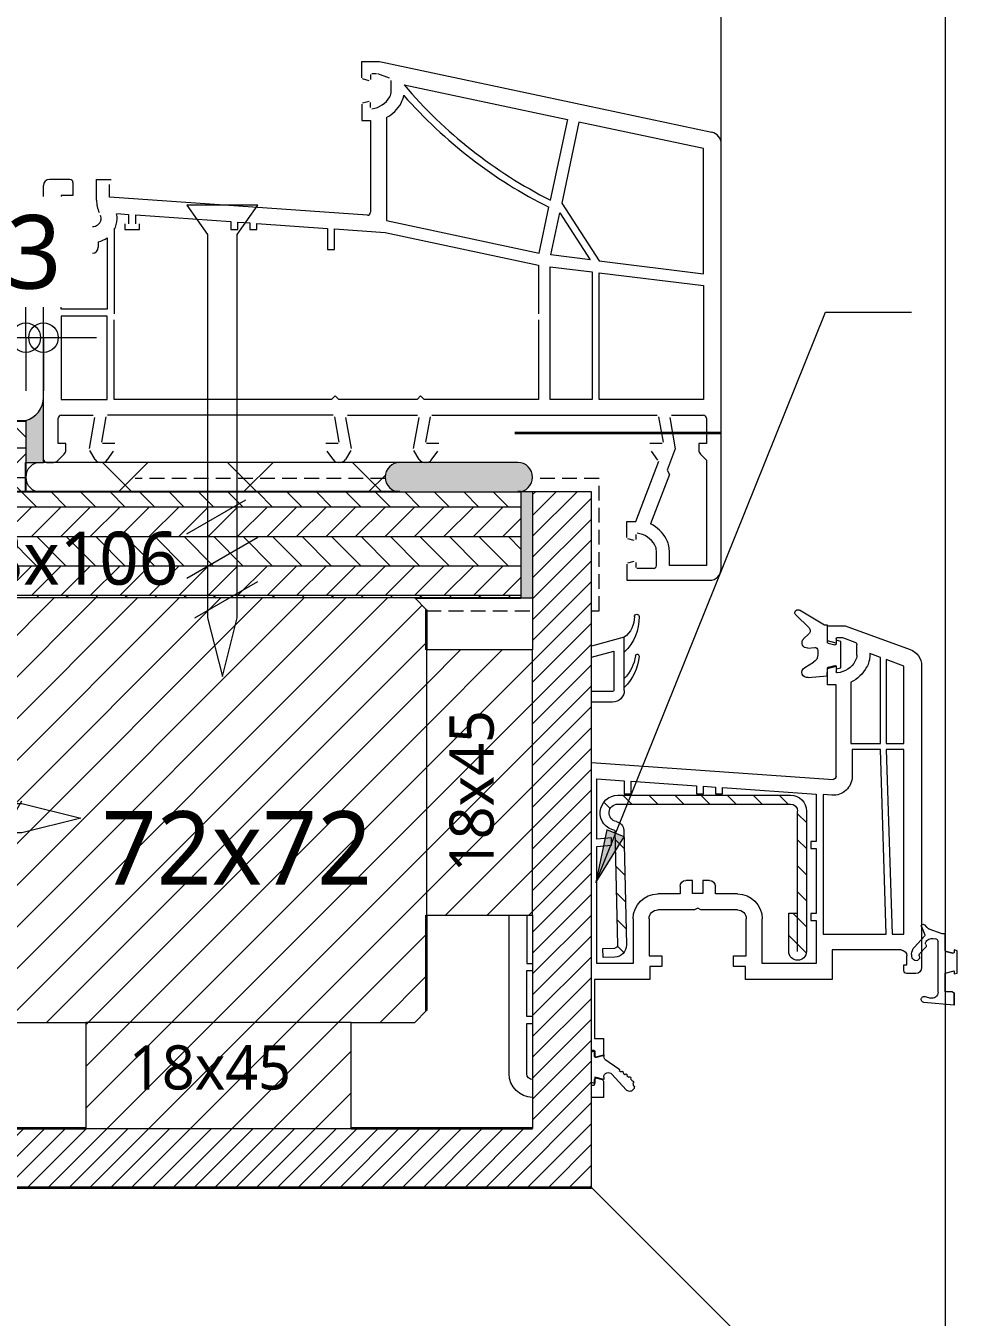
# Model space of a CAD drawing. Header units: millimetres. Extents: x 6732 to 10947, y 894 to 9086.
# Drawn here: x 9454.8 to 9612.9, y 3157.5 to 3376.6 of the extents above; entities that cross this region are included whole.
import ezdxf

# ---------------------------------------------------------------- set-up
doc = ezdxf.new("R2010")
doc.units = ezdxf.units.MM
doc.linetypes.add('MV_hidden', pattern=[3.75, 2.5, -1.25])
for name, color, linetype, lineweight in [('A-ANNO-DIMS', 211, 'Continuous', 13), ('A-ANNO-DIMS-5', 211, 'Continuous', 13), ('A-DETL', 90, 'Continuous', 13), ('A-DETL-GENF', 92, 'Continuous', 18), ('A-DETL-MEDM', 33, 'Continuous', 25), ('ARMIERUNG', 2, 'Continuous', 13), ('DICHTUNG', 2, 'Continuous', 13), ('Doorsnede Strandbaak_dwg', 8, 'Continuous', 13), ('G-ANNO-TEXT', 231, 'Continuous', 13), ('HAUPTPROFIL', 250, 'Continuous', 13), ('zeichnen', 250, 'Continuous', 13), ('ZUSATZPROFILE', 250, 'Continuous', 13)]:
    doc.layers.add(name, color=color, linetype=linetype, lineweight=lineweight)
doc.styles.add('Segoe UI_1', font='segoeui.ttf', dxfattribs={"height": 7.5})
doc.styles.add('Segoe UI_2', font='segoeui.ttf', dxfattribs={"height": 12.5})
doc.styles.add('Segoe UI_3', font='segoeui.ttf', dxfattribs={"height": 9})
doc.dimstyles.new('2_5_mm_1', dxfattribs={"dimscale": 304.8, "dimtxt": 13.092049, "dimasz": 0.016404, "dimexe": 0.029528, "dimexo": 0.0625, "dimgap": 0.014764, "dimtad": 1, "dimdec": 0, "dimzin": 0, "dimdsep": 46, "dimtxsty": 'Segoe UI_2', "dimblk1": 'DOTBLANK', "dimblk2": 'DOTBLANK', "dimsah": 1, "dimcen": 0.09, "dimdle": 0.029528, "dimazin": 0, "dimtfac": 1, "dimtdec": 4, "dimtix": 1, "dimtmove": 0, "dimatfit": 3, "dimfxl": 0.029528, "dimfxlon": 1, "dimtvp": 1, "dimtfill": 1, "dimtolj": 1, "dimtzin": 0, "dimarcsym": 2})
pattern_1 = [(0, (0, 0), (0, 5), [50, 0]), (45, (0, 0), (5.0006592, 0), [7.071, -7.071]), (315, (0, 0), (5.0006592, 0), [7.071, -7.071])]
pattern_2 = [(45, (0, 0), (-3.535534, 3.535534), [])]

# ---------------------------------------------------------------- blocks, each defined once
blk = doc.blocks.new('Doorsnede Strandbaak_dwg_rubber-3257551-Details Strandbaak Patio Woning')
at = {"layer": 'zeichnen'}
for p, q in [((-1643.9, 8004.5), (-1655.1, 7992.8)), ((-1631.4, 7996.4), (-1645.7, 7961)), ((-1695.3, 7942.7), (-1691.4, 7944.2)), ((-1644.7, 7955.7), (-1601.7, 7909.5)), ((-1701.9, 7718.1), (-1701.9, 7933.2)), ((-1651.5, 7933.2), (-1655.1, 7937.1)), ((-1624, 7881.3), (-1649.2, 7908.4)), ((-1732.4, 7789.8), (-1732.4, 7719.8)), ((-1647, 7700), (-1669.6, 7693.6))]:
    blk.add_line(p, q, dxfattribs=at)
at = {"layer": 'zeichnen', "flags": 128}
for points in [[(-1732.4, 7895.1), (-1732.4, 7966.2), (-1732.4, 7896.2), (-1732.4, 7966.2), (-1719.7, 7966.2), (-1664.7, 7986.4)], [(-1762.9, 7719.8), (-1732.4, 7719.8), (-1732.4, 7798.5), (-1770.5, 7808.7), (-1770.5, 7796), (-1783.2, 7799.4), (-1783.2, 7894.2), (-1770.5, 7897.6), (-1770.5, 7888.7)], [(-1770.5, 7664), (-1770.5, 7712.2), (-1770.5, 7664), (-1642.4, 7675.2)]]:
    blk.add_lwpolyline(points, dxfattribs=at)
blk.add_lwpolyline([(-1764.1, 7883.8), (-1736.2, 7891.3)], close=True, dxfattribs=at)
at = {"layer": 'zeichnen'}
for centre, radius, start, end in [((-1638.4, 7999.2), 7.62, 90, 136.4), ((-1638.4, 7999.2), 7.62, 7, 90), ((-1638.4, 7999.2), 7.62, 337.9571, 7), ((-1691.8, 7933.2), 10.2, 110.2, 180), ((-1679.1, 7910.8), 35.6, 47.6331, 110.2), ((-1673.5, 8010.3), 25.4, 290.2, 316.4), ((-1641, 7959.1), 5.08, 157.9571, 222.0291), ((-1765.4, 7888.7), 5.08, 180, 285), ((-1765.4, 7888.7), 5.08, 180, 285), ((-1737.5, 7896.2), 5.08, 285, 0), ((-1737.5, 7896.2), 5.08, 285, 0), ((-1641.8, 7915.3), 10.2, 147.4337, 222.9571), ((-1658.9, 7926.2), 10.2, 327.4337, 43.3926), ((-1633.3, 7880.1), 43.2, 0, 42.9571), ((-1629.6, 7876.1), 7.62, 336.9035, 42.9571), ((-1608.6, 7867.2), 15.2, 156.9035, 332.3525), ((-1633.3, 7880.1), 43.2, 332.3525, 0), ((-1762.9, 7712.2), 7.62, 90, 180), ((-1676.5, 7718.1), 25.4, 180, 285.7884), ((-1643.5, 7687.8), 12.7, 275, 105.7884)]:
    blk.add_arc(centre, radius, start, end, dxfattribs=at)
blk = doc.blocks.new('Doorsnede Strandbaak_dwg_560610_GLASLEISTE-18-5-V10-Details Strandbaak Patio Woning')
at = {"layer": 'DICHTUNG'}
for centre, radius, start, end in [((-320, 546.6), 10.2, 89.9903, 178.5056), ((-320, 546.6), 10.2, 358.7499, 90.0097), ((-126.4, 541.6), 203.8, 178.5056, 226.5174), ((-201, 544.1), 108.9, 178.7499, 232.9011), ((-322.6, 376.9), 7.62, 90, 185.067), ((-114.4, 395.5), 216.7, 185.0899, 225.3403), ((-322.6, 376.9), 7.62, 8.5934, 90), ((-134.6, 405.4), 182.5, 188.6242, 223.6582)]:
    blk.add_arc(centre, radius, start, end, dxfattribs=at)
at = {"layer": 'ZUSATZPROFILE'}
for p, q in [((-215.9, 223.5), (-125.7, 223.5)), ((-215.9, 177.8), (-125.7, 177.8))]:
    blk.add_line(p, q, dxfattribs=at)
at = {"layer": 'ZUSATZPROFILE', "flags": 128}
for points in [[(-266.7, 228.6), (-266.7, 457.2), (-125.7, 419.1)], [(-125.7, 371.7), (-221, 397.5), (-221, 228.6)]]:
    blk.add_lwpolyline(points, dxfattribs=at)
at = {"layer": 'ZUSATZPROFILE'}
for radius in [50.8, 5.08]:
    blk.add_arc((-215.9, 228.6), radius, 180, 270, dxfattribs=at)
blk = doc.blocks.new('Doorsnede Strandbaak_dwg_560610-V11-Details Strandbaak Patio Woning')
blk.add_blockref('Doorsnede Strandbaak_dwg_560610_GLASLEISTE-18-5-V10-Details Strandbaak Patio Woning', (0, 0))
blk = doc.blocks.new('Doorsnede Strandbaak_dwg_Verglasungsdichtung-V12-Details Strandbaak Patio Woning')
at = {"layer": 'DICHTUNG'}
for p, q in [((136, 44.3), (79, -12.1)), ((79.2, -37.5), (102.3, -59.8)), ((84.5, -99), (54.5, -96.4)), ((97.6, -183.3), (60.3, -160.3))]:
    blk.add_line(p, q, dxfattribs=at)
at = {"layer": 'DICHTUNG', "flags": 128}
for points in [[(82.3, -225.7), (0.1, -218.1), (0, -186.5), (-38.1, -176.3), (-38.1, -189.1), (-58.4, -183.7), (-58.4, -70.4), (-38.1, -65), (-38.1, -77.7), (0, -67.4), (0, 0), (12.8, 0), (120.6, 64.2)], [(40.7, -108.1), (40.7, -109), (40.7, -127)]]:
    blk.add_lwpolyline(points, dxfattribs=at)
at = {"layer": 'DICHTUNG'}
for centre, radius, start, end in [((127.1, 53.3), 12.7, 85.8875, 120.7956), ((127.1, 53.3), 12.7, 314.6864, 85.8875), ((127.1, 53.3), 12.7, 311.6546, 314.6864), ((91.5, -24.7), 17.8, 134.6864, 226.0353), ((53.4, -109), 12.7, 85, 180), ((86.5, -76.3), 22.8, 265, 46.0353), ((78.8, -127), 38.1, 180, 240.922), ((86.5, -203.2), 22.9, 259.4785, 60.922)]:
    blk.add_arc(centre, radius, start, end, dxfattribs=at)
blk = doc.blocks.new('Doorsnede Strandbaak_dwg_Anschlagdichtung-3257555-Details Strandbaak Patio Woning')
at = {"layer": 'DICHTUNG'}
for p, q in [((-43.5, -7.8), (-103.4, -49.7)), ((-137.9, -80.1), (-146.3, -86)), ((-134.8, -140.6), (-73.5, -72.8)), ((-121.3, -68.5), (-129.6, -74.3)), ((-104.6, -56.8), (-113, -62.6))]:
    blk.add_line(p, q, dxfattribs=at)
at = {"layer": 'DICHTUNG', "flags": 128}
for points in [[(14.2, 22.9), (0, 26.7), (0, 0), (-38.1, 10.2), (-38.1, 2.6)], [(-38.1, -86.5), (-38.1, -96.5), (0, -86.3), (0, -113), (14.2, -109.2)]]:
    blk.add_lwpolyline(points, dxfattribs=at)
at = {"layer": 'DICHTUNG'}
for centre, radius, start, end in [((-50.8, 2.6), 12.7, 305, 0), ((-100.5, -53.9), 5.08, 125, 215), ((-162.2, -107), 5.08, 66.3776, 252.7471), ((-119.4, -123), 45.7, 138.7341, 153.1929), ((-150.2, -89.2), 5.08, 39.1799, 225.5493), ((-133.8, -77.2), 5.08, 35, 215), ((-117.1, -65.6), 5.08, 35, 215), ((-58.4, -86.5), 20.3, 360, 137.8593), ((-165.1, -127.1), 5.08, 89.6773, 174.6906), ((-149.9, -127), 20.3, 179.1619, 270), ((-119.4, -123), 45.7, 165.9318, 178.8639), ((-149.9, -127), 20.3, 270, 317.8593)]:
    blk.add_arc(centre, radius, start, end, dxfattribs=at)
blk = doc.blocks.new('Doorsnede Strandbaak_dwg_550410_ARMIERUNG-V13-Details Strandbaak Patio Woning')
at = {"layer": 'ARMIERUNG'}
h = blk.add_hatch(dxfattribs=at)
h.set_pattern_fill('FP_2', color=256, style=0, pattern_type=2)
h.set_pattern_definition([(45, (-1394.81, 156.085), (-56.1266, 56.1266), [])])
h.paths.add_polyline_path([(-406.4, 0), (-416.3, 1.3), (-425.5, 5.1), (-433.3, 11.2), (-439.4, 19.1), (-443.2, 28.2), (-444.5, 38.1), (-444.5, 642.6), (-442.2, 660.4), (-435.3, 676.9), (-424.4, 691.1), (-410.2, 702), (-393.7, 708.9), (-375.9, 711.2), (368.3, 711.2), (387, 708.9), (404.5, 702), (419.9, 691.1), (432.1, 676.7), (440.3, 659.8), (444.2, 641.4), (443.5, 622.6), (438.1, 604.5), (428.5, 588.3), (415.2, 574.9), (399, 565.3), (381, 559.9), (369.9, 61.7), (373.1, 55.9), (378.7, 52.5), (381.9, 52), (432.7, 50.8), (431.8, 12.7), (381, 13.9), (367.9, 15.9), (355.8, 21.3), (345.5, 29.6), (337.7, 40.3), (332.9, 52.7), (331.5, 65.8), (344.1, 569.4), (347.3, 577.6), (352.2, 584.8), (358.6, 590.7), (366.3, 595), (383.7, 600.1), (391.8, 605), (398.4, 611.6), (403.2, 619.7), (405.9, 628.8), (406.3, 638.2), (404.3, 647.4), (400.2, 655.9), (394.1, 663), (386.4, 668.5), (377.6, 671.9), (368.3, 673.1), (-383.8, 672.1), (-391.2, 669), (-397.5, 664.2), (-402.3, 657.9), (-405.4, 650.5), (-406.4, 642.6), (-406.4, 203.2), (-368.3, 203.2), (-369.6, 28.2), (-373.4, 19.1), (-379.5, 11.2), (-387.4, 5.1), (-396.5, 1.3)])
for p, q in [((368.3, 711.2), (-375.9, 711.2)), ((368.3, 673.1), (-375.9, 673.1)), ((-444.5, 642.6), (-444.5, 38.1)), ((342.9, 560.7), (331.5, 65.9)), ((381, 559.9), (369.6, 65))]:
    blk.add_line(p, q, dxfattribs=at)
at = {"layer": 'ARMIERUNG', "flags": 128}
for points in [[(-406.4, 38.1), (-406.4, 203.2), (-406.4, 642.6)], [(-368.3, 38.1), (-368.3, 203.2), (-406.4, 203.2)], [(381, 13.9), (431.8, 12.7), (432.7, 50.8), (381.9, 52)]]:
    blk.add_lwpolyline(points, dxfattribs=at)
at = {"layer": 'ARMIERUNG'}
for centre, radius, start, end in [((-375.9, 642.6), 68.6, 90, 180), ((-375.9, 642.6), 30.5, 90, 180), ((368.3, 635), 76.2, 279.5941, 90), ((368.3, 635), 38.1, 279.6018, 90), ((381, 559.9), 38.1, 99.6018, 178.6736), ((382.2, 64.7), 50.8, 178.6407, 268.6407), ((382.2, 64.7), 12.7, 178.6407, 268.6407), ((-406.4, 38.1), 38.1, 180, 360)]:
    blk.add_arc(centre, radius, start, end, dxfattribs=at)
blk = doc.blocks.new('Doorsnede Strandbaak_dwg_550410_FLG-Z60-V14-Details Strandbaak Patio Woning')
at = {"layer": 'HAUPTPROFIL'}
for p, q in [((-787.4, 1701.8), (-787.4, 1746.7)), ((-698.5, 1772.7), (-698.5, 1751.3)), ((-664.2, 1753.9), (-692.1, 1746.4)), ((-698.5, 1652.3), (-698.5, 1630.7)), ((-664.2, 1649.7), (-692.1, 1657.2)), ((355.8, 1239.6), (-684.9, 1166.9)), ((711.2, -101.6), (711.2, 581.4)), ((-1041.4, 330.2), (-1003.3, 330.2)), ((308.6, -24.1), (336.5, -31.6)), ((342.9, -26.7), (342.9, -5.1)), ((308.6, -128.3), (336.5, -120.8)), ((342.9, -147.3), (342.9, -125.7)), ((348, -152.4), (355.8, -152.4))]:
    blk.add_line(p, q, dxfattribs=at)
at = {"layer": 'HAUPTPROFIL', "flags": 128}
for points in [[(-660.4, 1758.8), (-660.4, 1828.8), (-736.6, 1828.8), (-1016.7, 1726.9)], [(-703.6, 1777.8), (-726.4, 1777.8), (-779, 1758.7)], [(-762, 1585.4), (-762, 1320.8), (-889, 1320.8), (-889, 1692.2), (-843.3, 1708.9), (-843.3, 1701.8)], [(-1066.8, 1655.3), (-1066.8, 684.2), (-1066.8, 355.6)], [(-698.5, 1179.6), (-698.5, 1574.8), (-660.4, 1574.8), (-660.4, 1644.8)], [(-680.1, 1098.5), (-642.6, 1101.1), (-642.6, 500.4), (-914.3, 500.4), (-889, 1295.4), (-767.1, 1295.4), (-767.1, 1179.6)], [(176.5, 566.4), (176.5, 373.4), (332.7, 373.4), (332.7, 878.2), (269.2, 883.8), (269.2, 914.4), (332.7, 908.8), (332.7, 914.4), (332.7, 1169.3), (215.9, 1161.1), (215.9, 1104.9)], [(-96.5, 1104.9), (-127, 1104.9), (-127, 1137.2), (-177.8, 1133.6), (-177.8, 1104.9), (-208.3, 1104.9), (-208.3, 1131.5), (-612.1, 1103.3), (-612.1, 899.2), (-589.3, 899.2)], [(215.9, 1104.9), (185.4, 1104.9), (185.4, 1159), (-96.5, 1139.3), (-96.5, 1104.9)], [(-589.3, 899.2), (-589.3, 868.7), (-612.1, 868.7), (-612.1, 589.3), (-589.3, 589.3), (-589.3, 558.8), (-612.1, 558.8), (-612.1, 373.4), (-379.7, 373.4), (-379.7, 566.4)], [(-152.4, 731.5), (-124.4, 731.5), (-124.4, 675.6), (-78.7, 675.6), (-78.7, 731.5), (-50.8, 731.5)], [(-273, 673.1), (-177.8, 673.1), (-177.8, 706.1)], [(-25.4, 706.1), (-25.4, 673.1), (69.9, 673.1)], [(-273, 604.5), (-114.8, 604.5), (-101.6, 612.1), (-88.4, 604.5), (69.9, 604.5)], [(-977.9, 431.8), (-680.7, 431.8), (-680.7, 304.8), (-427.7, 304.8), (-307.3, 304.8), (-307.3, 360.7), (-256.5, 360.7), (-256.5, 406.4), (-311.1, 406.4), (-311.1, 566.4)], [(108, 566.4), (108, 406.4), (53.4, 406.4), (53.4, 360.7), (104.2, 360.7), (104.2, 304.8), (342.9, 304.8), (342.9, 50.8), (304.8, 50.8), (304.8, -19.2)], [(635, 581.4), (635, 373.4), (609.8, 373.4)], [(-990.6, 342.9), (-990.6, 368.3), (-1003.3, 368.3), (-1003.3, 406.4)], [(609.8, 144.8), (635, 144.8), (635, 342.9), (609.8, 342.9)], [(635, -101.6), (635, 114.3), (609.8, 114.3)], [(304.8, -133.2), (304.8, -203.2), (355.8, -203.2)]]:
    blk.add_lwpolyline(points, dxfattribs=at)
for points in [[(-914.4, 1683), (-914.4, 1320.8), (-990.6, 1320.8), (-990.6, 1655.3)], [(-990.6, 500.4), (-990.6, 1295.4), (-914.4, 1295.4), (-939.8, 500.4)]]:
    blk.add_lwpolyline(points, close=True, dxfattribs=at)
at = {"layer": 'HAUPTPROFIL'}
for centre, radius, start, end in [((-990.6, 1655.3), 76.2, 110, 180), ((-774.7, 1746.7), 12.7, 110, 180), ((-703.6, 1772.7), 5.08, 0, 90), ((-693.4, 1751.3), 5.08, 180, 285), ((-665.5, 1758.8), 5.08, 285, 0), ((-736.6, 1701.8), 106.7, 180, 209.131), ((-736.6, 1701.8), 50.8, 180, 209.131), ((-692.2, 1726.5), 101.6, 209.131, 263.2443), ((-692.2, 1726.5), 157.5, 209.131, 243.7002), ((-703.6, 1630.7), 5.08, 263.2443, 0), ((-693.4, 1652.3), 5.08, 75, 180), ((-665.5, 1644.8), 5.08, 0, 75), ((-685.8, 1179.6), 81.3, 180, 274), ((-685.8, 1179.6), 12.7, 180, 274), ((-152.4, 706.1), 25.4, 90, 180), ((-50.8, 706.1), 25.4, 360, 90), ((-273, 566.4), 106.7, 90, 180), ((69.9, 566.4), 106.7, 360, 90), ((-273, 566.4), 38.1, 90, 180), ((69.9, 566.4), 38.1, 360, 90), ((-977.9, 406.4), 25.4, 90, 180), ((-1041.4, 355.6), 25.4, 180, 270), ((-1003.3, 342.9), 12.7, 270, 0), ((309.9, -19.2), 5.08, 180, 255), ((337.8, -26.7), 5.08, 255, 0), ((348, -5.1), 5.08, 83.2443, 180), ((336.6, -100.9), 101.6, 78.8786, 83.2443), ((609.6, -101.6), 25.4, 270.4301, 0), ((609.6, -101.6), 101.6, 270.0993, 0), ((309.9, -133.2), 5.08, 105, 180), ((337.8, -125.7), 5.08, 0, 105), ((348, -147.3), 5.08, 180, 270)]:
    blk.add_arc(centre, radius, start, end, dxfattribs=at)
blk = doc.blocks.new('28 schroef - 5_0x80-3186763-Details Strandbaak Patio Woning')
at = {"layer": 'A-DETL-GENF', "lineweight": 13}
h = blk.add_hatch(dxfattribs=at)
h.set_pattern_fill('FP_29', color=256, style=0, pattern_type=2)
h.set_pattern_definition([(120, (0, 0), (-11.2583, -6.5), [])])
h.paths.add_polyline_path([(70, 6), (50, 6), (50, -6), (70, -6)])
h = blk.add_hatch(dxfattribs=at)
h.set_pattern_fill('FP_30', color=256, style=0, pattern_type=2)
h.set_pattern_definition([(120, (7.5, 0), (-11.2583, -6.5), [])])
h.paths.add_polyline_path([(70, 6), (50, 6), (50, -6), (70, -6)])
for p, q in [((0, 6), (0, -6)), ((5, 2.5), (0, 6)), ((70, 2.5), (5, 2.5)), ((80, 0), (70, 2.5)), ((70, -2.5), (80, 0)), ((0, -6), (5, -2.5)), ((5, -2.5), (70, -2.5))]:
    blk.add_line(p, q, dxfattribs=at)
blk = doc.blocks.new('28 schroef - 5_0x80-4440999-Details Strandbaak Patio Woning')
at = {"layer": 'A-DETL-GENF', "lineweight": 13}
h = blk.add_hatch(dxfattribs=at)
h.set_pattern_fill('FP_31', color=256, style=0, pattern_type=2)
h.set_pattern_definition([(240, (0, 0), (-11.2583, 6.5), [])])
h.paths.add_polyline_path([(50, -6), (70, -6), (70, 6), (50, 6)])
h = blk.add_hatch(dxfattribs=at)
h.set_pattern_fill('FP_32', color=256, style=0, pattern_type=2)
h.set_pattern_definition([(240, (7.5, 0), (-11.2583, 6.5), [])])
h.paths.add_polyline_path([(50, -6), (70, -6), (70, 6), (50, 6)])
for p, q in [((0, -6), (0, 6)), ((0, 6), (5, 2.5)), ((5, 2.5), (70, 2.5)), ((70, 2.5), (80, 0)), ((80, 0), (70, -2.5)), ((5, -2.5), (0, -6)), ((70, -2.5), (5, -2.5))]:
    blk.add_line(p, q, dxfattribs=at)
blk = doc.blocks.new('DIMBLOCK204-Details Strandbaak Patio Woning')
at = {"layer": 'A-ANNO-DIMS-5'}
for p, q in [((9420.84, 3323.72), (9420.84, 3332.72)), ((9454.84, 3323.72), (9454.84, 3332.72)), ((9411.84, 3323.72), (9454.84, 3323.72)), ((9420.84, 3323.72), (9420.84, 3314.72)), ((9454.84, 3323.72), (9454.84, 3314.72))]:
    blk.add_line(p, q, dxfattribs=at)
for centre in [(9420.84, 3323.72), (9454.84, 3323.72)]:
    blk.add_circle(centre, 2.5, dxfattribs=at)
at = {"layer": 'A-ANNO-DIMS-5', "color": 0, "insert": (9428.32, 3344.53), "char_height": 12.5, "width": 22.8516, "attachment_point": 1, "line_spacing_factor": 1.142579, "style": 'Segoe UI_2', "bg_fill": 3, "box_fill_scale": 1.25, "bg_fill_color": 9, "bg_fill_true_color": 13158600, "bg_fill_transparency": 0}
blk.add_mtext('34', dxfattribs=at)
blk = doc.blocks.new('_DotBlank')
at = {"color": 0, "linetype": 'ByBlock', "lineweight": -2}
blk.add_line((-0.5, 0), (-1, 0), dxfattribs=at)
blk.add_circle((0, 0), 0.5, dxfattribs=at)
blk = doc.blocks.new('DIMBLOCK205-Details Strandbaak Patio Woning')
at = {"layer": 'A-ANNO-DIMS-5'}
for p, q in [((9454.84, 3323.72), (9454.84, 3332.72)), ((9457.84, 3323.72), (9457.84, 3332.72)), ((9454.84, 3323.72), (9466.84, 3323.72)), ((9454.84, 3323.72), (9454.84, 3314.72)), ((9457.84, 3323.72), (9457.84, 3314.72))]:
    blk.add_line(p, q, dxfattribs=at)
for centre in [(9454.84, 3323.72), (9457.84, 3323.72)]:
    blk.add_circle(centre, 2.5, dxfattribs=at)
at = {"layer": 'A-ANNO-DIMS-5', "color": 0, "insert": (9451.58, 3344.53), "char_height": 12.5, "width": 11.4258, "attachment_point": 1, "line_spacing_factor": 1.142579, "style": 'Segoe UI_2', "bg_fill": 3, "box_fill_scale": 1.25, "bg_fill_color": 9, "bg_fill_true_color": 13158600, "bg_fill_transparency": 0}
blk.add_mtext('3', dxfattribs=at)

msp = doc.modelspace()

# ---------------------------------------------------------------- hatches: boundary and pattern name
at = {"layer": 'A-DETL-GENF'}
for color, points in [(1, [(9455.83, 3302.55), (9457.84, 3302.55), (9457.84, 3313.55), (9457.75, 3312.67), (9457.46, 3311.84), (9457.01, 3311.1), (9456.4, 3310.47), (9455.66, 3309.98), (9454.84, 3309.67), (9454.84, 3302.55)]), (7, [(9538.32, 3297.55), (9538.97, 3297.63), (9539.57, 3297.88), (9540.09, 3298.28), (9540.49, 3298.8), (9540.74, 3299.4), (9540.82, 3300.05), (9540.74, 3300.69), (9540.49, 3301.3), (9540.09, 3301.81), (9539.57, 3302.21), (9538.97, 3302.46), (9538.32, 3302.55), (9518.32, 3302.55), (9517.67, 3302.46), (9517.07, 3302.21), (9516.55, 3301.81), (9516.16, 3301.3), (9515.91, 3300.69), (9515.82, 3300.05), (9515.91, 3299.4), (9516.16, 3298.8), (9516.55, 3298.28), (9517.07, 3297.88), (9517.67, 3297.63), (9518.32, 3297.55)]), (8, [(9538.97, 3279.55), (9540.84, 3279.55), (9540.84, 3297.55), (9538.84, 3297.55), (9538.84, 3279.55)])]:
    msp.add_hatch(color=color, dxfattribs=at).paths.add_polyline_path(points)
at = {"layer": 'A-DETL-GENF', "lineweight": 13}
h = msp.add_hatch(dxfattribs=at)
h.set_pattern_fill('FP_7', color=254, style=0, pattern_type=2)
h.set_pattern_definition(pattern_1)
h.paths.add_polyline_path([(9432.84, 3297.55), (9454.84, 3297.55), (9454.84, 3309.55), (9420.84, 3309.55), (9420.84, 3297.55)])
h = msp.add_hatch(dxfattribs=at)
h.set_pattern_fill('FP_28', color=251, style=0, pattern_type=2)
h.set_pattern_definition([(45, (0, 0), (-10.606602, 10.606602), []), (135, (0, 0), (-10.606602, -10.606602), [])])
h.paths.add_polyline_path([(9518.32, 3297.55), (9517.67, 3297.63), (9517.07, 3297.88), (9516.55, 3298.28), (9516.16, 3298.8), (9515.91, 3299.4), (9515.82, 3300.05), (9515.91, 3300.69), (9516.16, 3301.3), (9516.55, 3301.81), (9517.07, 3302.21), (9517.67, 3302.46), (9518.32, 3302.55), (9457.01, 3302.5), (9456.7, 3302.46), (9456.09, 3302.21), (9455.58, 3301.81), (9455.18, 3301.3), (9454.93, 3300.69), (9454.84, 3300.05), (9454.93, 3299.4), (9455.18, 3298.8), (9455.58, 3298.28), (9456.09, 3297.88), (9456.7, 3297.63), (9457.34, 3297.55), (9517.67, 3297.55)])
h = msp.add_hatch(dxfattribs=at)
h.set_pattern_fill('FP_7', color=254, style=0, pattern_type=2)
h.set_pattern_definition(pattern_1)
h.paths.add_polyline_path([(9452.84, 3279.55), (9538.84, 3279.55), (9538.84, 3297.55), (9432.84, 3297.55), (9432.84, 3279.55), (9450.84, 3279.55)])
h = msp.add_hatch(dxfattribs=at)
h.set_pattern_fill('FP_41', color=254, style=0, pattern_type=2)
h.set_pattern_definition([(45, (0, 0), (-1.76776695, 1.76776695), [])])
h.paths.add_polyline_path([(9492.05, 3179.55), (9550.84, 3179.55), (9550.84, 3297.55), (9540.84, 3297.55), (9540.84, 3189.55), (9432.84, 3189.55), (9432.84, 3179.55), (9455.83, 3179.55)])
h = msp.add_hatch(dxfattribs=at)
h.set_pattern_fill('FP_17', color=250, style=0, pattern_type=2)
h.set_pattern_definition(pattern_2)
h.paths.add_polyline_path([(9452.84, 3207.55), (9520.84, 3207.55), (9522.84, 3209.55), (9522.84, 3277.55), (9520.84, 3279.55), (9452.84, 3279.55), (9450.84, 3277.55), (9450.84, 3209.55)])
h = msp.add_hatch(dxfattribs=at)
h.set_pattern_fill('FP_17', color=250, style=0, pattern_type=2)
h.set_pattern_definition(pattern_2)
h.paths.add_polyline_path([(9522.84, 3225.73), (9540.84, 3225.73), (9540.84, 3270.73), (9522.84, 3270.73), (9522.84, 3253.49)])
h = msp.add_hatch(dxfattribs=at)
h.set_pattern_fill('FP_17', color=250, style=0, pattern_type=2)
h.set_pattern_definition(pattern_2)
h.paths.add_polyline_path([(9465.04, 3189.55), (9510.04, 3189.55), (9510.04, 3207.55), (9465.04, 3207.55)])
at = {"layer": 'G-ANNO-TEXT'}
msp.add_hatch(color=7, dxfattribs=at).paths.add_polyline_path([(9551.57, 3231.3), (9556.4, 3239.06), (9553.46, 3240.24)])

# ---------------------------------------------------------------- linework, layer by layer
at = {"layer": 'A-DETL', "lineweight": 18}
for p, q in [((9610.84, 3585.19), (9610.84, 3119.55)), ((9457.84, 3302.55), (9457.84, 3313.55)), ((9454.84, 3309.67), (9454.84, 3302.55)), ((9454.84, 3302.55), (9457.84, 3302.55)), ((9518.32, 3302.55), (9457.84, 3302.55)), ((9538.32, 3302.55), (9518.32, 3302.55)), ((9457.34, 3297.55), (9518.32, 3297.55)), ((9518.32, 3297.55), (9538.32, 3297.55)), ((9538.84, 3297.55), (9538.84, 3279.55)), ((9540.84, 3297.55), (9538.84, 3297.55)), ((9550.84, 3297.55), (9540.84, 3297.55)), ((9540.84, 3297.55), (9540.84, 3270.73)), ((9550.84, 3179.55), (9550.84, 3297.55)), ((9482.19, 3279.55), (9452.84, 3279.55)), ((9494.19, 3279.55), (9482.19, 3279.55)), ((9520.84, 3279.55), (9494.19, 3279.55)), ((9522.84, 3277.55), (9520.84, 3279.55)), ((9538.84, 3279.55), (9540.84, 3279.55)), ((9540.84, 3225.73), (9540.84, 3189.55)), ((9520.84, 3207.55), (9522.84, 3209.55)), ((9452.84, 3207.55), (9465.04, 3207.55)), ((9510.04, 3207.55), (9520.84, 3207.55)), ((9610.84, 3119.55), (9550.84, 3179.55))]:
    msp.add_line(p, q, dxfattribs=at)
at = {"layer": 'A-DETL'}
for p, q in [((9572.84, 3307.55), (9572.84, 3571.95)), ((9572.84, 3308.47), (9572.84, 3558.47)), ((9572.84, 3308.47), (9572.84, 3558.47)), ((9511.84, 3367.79), (9511.84, 3370.55)), ((9511.84, 3370.55), (9514.84, 3370.55)), ((9514.84, 3370.55), (9549.96, 3363.08)), ((9513.09, 3367.3), (9511.99, 3367.6)), ((9513.34, 3368.35), (9513.34, 3367.5)), ((9513.54, 3368.55), (9514.36, 3368.55)), ((9514.53, 3368.52), (9516.52, 3367.79)), ((9516.84, 3365.55), (9516.84, 3367.32)), ((9519.04, 3366.59), (9546.74, 3360.7)), ((9511.84, 3363.3), (9511.84, 3360.55)), ((9513.09, 3363.79), (9511.99, 3363.49)), ((9513.34, 3362.75), (9513.34, 3363.6)), ((9549.96, 3363.08), (9571.26, 3358.55)), ((9511.84, 3360.55), (9513.34, 3360.55)), ((9513.34, 3360.55), (9513.34, 3344.98)), ((9516.04, 3361.06), (9516.04, 3343.57)), ((9546.74, 3360.7), (9543.84, 3347.05)), ((9548.7, 3360.28), (9545.78, 3346.55)), ((9569.84, 3355.79), (9548.7, 3360.28)), ((9572.84, 3284.55), (9572.84, 3356.6)), ((9569.84, 3334.56), (9569.84, 3355.79)), ((9462.34, 3350.55), (9458.84, 3350.55)), ((9462.84, 3350.05), (9462.84, 3347.85)), ((9466.84, 3347.05), (9466.84, 3350.55)), ((9466.84, 3350.55), (9469.34, 3350.55)), ((9469.04, 3347.55), (9469.04, 3349.72)), ((9457.84, 3314.1), (9457.84, 3349.55)), ((9462.84, 3347.85), (9460.84, 3347.85)), ((9460.84, 3347.85), (9460.84, 3343.55)), ((9512.81, 3344.49), (9469.04, 3347.55)), ((9541.93, 3338.07), (9543.59, 3345.84)), ((9545.78, 3346.55), (9552.15, 3336.74)), ((9470.26, 3344.75), (9472.29, 3344.61)), ((9471.64, 3343.05), (9471.64, 3342.05)), ((9472.29, 3344.61), (9472.29, 3343.05)), ((9473.49, 3343.05), (9473.49, 3344.53)), ((9473.49, 3344.53), (9489.64, 3343.4)), ((9474.14, 3342.05), (9474.14, 3343.05)), ((9489.64, 3343.4), (9489.64, 3342.05)), ((9490.84, 3342.05), (9490.84, 3343.31)), ((9490.84, 3343.31), (9492.84, 3343.17)), ((9492.84, 3343.17), (9492.84, 3342.05)), ((9494.04, 3342.05), (9494.04, 3343.09)), ((9494.04, 3343.09), (9506.04, 3342.25)), ((9516.04, 3343.57), (9541.93, 3338.07)), ((9543.91, 3337.75), (9545.43, 3344.89)), ((9545.43, 3344.89), (9550.59, 3336.93)), ((9461.84, 3342.55), (9466.16, 3342.55)), ((9469.84, 3342.04), (9469.84, 3327.75)), ((9471.64, 3342.05), (9474.14, 3342.05)), ((9489.64, 3342.05), (9490.84, 3342.05)), ((9492.84, 3342.05), (9494.04, 3342.05)), ((9506.04, 3342.25), (9506.04, 3338.65)), ((9507.24, 3338.65), (9507.24, 3342.17)), ((9507.24, 3342.17), (9515.84, 3341.57)), ((9515.84, 3341.57), (9541.84, 3336.04)), ((9460.84, 3328.55), (9460.84, 3339.85)), ((9460.84, 3339.85), (9462.54, 3339.85)), ((9462.54, 3339.85), (9462.54, 3339.05)), ((9465.64, 3339.85), (9464.04, 3339.85)), ((9464.04, 3339.85), (9464.04, 3338.05)), ((9465.64, 3338.05), (9465.64, 3339.85)), ((9467.14, 3339.96), (9467.14, 3339.05)), ((9468.64, 3340.66), (9468.64, 3328.55)), ((9506.04, 3338.65), (9507.24, 3338.65)), ((9550.59, 3336.93), (9543.91, 3337.75)), ((9552.15, 3336.74), (9569.84, 3334.56)), ((9541.84, 3336.04), (9541.84, 3327.75)), ((9543.84, 3335.75), (9550.94, 3334.87)), ((9543.84, 3313.25), (9543.84, 3335.75)), ((9550.94, 3334.87), (9550.94, 3313.25)), ((9552.14, 3313.25), (9552.14, 3334.73)), ((9552.14, 3334.73), (9569.84, 3332.55)), ((9569.84, 3332.55), (9569.84, 3313.25)), ((9468.64, 3328.55), (9460.84, 3328.55)), ((9468.64, 3327.35), (9460.84, 3327.35)), ((9460.84, 3327.35), (9460.84, 3313.25)), ((9468.64, 3313.25), (9468.64, 3327.35)), ((9469.84, 3313.25), (9469.84, 3326.75)), ((9541.84, 3326.75), (9541.84, 3313.25)), ((9457.84, 3313.55), (9457.84, 3314.1)), ((9460.84, 3313.25), (9468.64, 3313.25)), ((9506.74, 3313.25), (9469.84, 3313.25)), ((9507.34, 3313.85), (9506.74, 3313.25)), ((9507.94, 3313.25), (9507.34, 3313.85)), ((9521.24, 3313.25), (9507.94, 3313.25)), ((9521.84, 3313.85), (9521.24, 3313.25)), ((9522.44, 3313.25), (9521.84, 3313.85)), ((9541.84, 3313.25), (9522.44, 3313.25)), ((9550.94, 3313.25), (9543.84, 3313.25)), ((9569.84, 3313.25), (9552.14, 3313.25)), ((9460.84, 3310.55), (9466.28, 3310.55)), ((9465.65, 3304.93), (9466.58, 3310.19)), ((9468.43, 3310.3), (9467.66, 3305.98)), ((9506.97, 3310.55), (9468.72, 3310.55)), ((9508.02, 3305.98), (9507.26, 3310.3)), ((9509.11, 3310.19), (9510.04, 3304.93)), ((9509.4, 3310.55), (9521.28, 3310.55)), ((9520.65, 3304.93), (9521.58, 3310.19)), ((9523.43, 3310.3), (9522.66, 3305.98)), ((9523.72, 3310.55), (9561.97, 3310.55)), ((9563.02, 3305.98), (9562.26, 3310.3)), ((9564.11, 3310.19), (9565.05, 3304.86)), ((9564.4, 3310.55), (9569.84, 3310.55)), ((9460.34, 3305.75), (9460.34, 3310.05)), ((9570.34, 3310.05), (9570.34, 3305.75)), ((9460.24, 3302.84), (9461.35, 3303.95)), ((9461.64, 3305.75), (9460.34, 3305.75)), ((9461.64, 3304.66), (9461.64, 3305.75)), ((9466.61, 3303.05), (9465.71, 3304.6)), ((9469.94, 3305.75), (9467.86, 3305.75)), ((9468.65, 3302.96), (9469.75, 3304.48)), ((9507.83, 3305.75), (9505.74, 3305.75)), ((9505.94, 3304.48), (9507.04, 3302.96)), ((9509.98, 3304.6), (9509.08, 3303.05)), ((9521.61, 3303.05), (9520.71, 3304.6)), ((9524.94, 3305.75), (9522.86, 3305.75)), ((9523.65, 3302.96), (9524.75, 3304.48)), ((9562.83, 3305.75), (9560.74, 3305.75)), ((9560.94, 3304.48), (9562.04, 3302.96)), ((9565.05, 3304.86), (9563.66, 3301.24)), ((9570.34, 3305.75), (9569.04, 3305.75)), ((9569.04, 3305.75), (9569.04, 3304.66)), ((9569.34, 3303.95), (9570.34, 3302.95)), ((9458.34, 3302.55), (9459.53, 3302.55)), ((9558.34, 3292.55), (9562.26, 3302.74)), ((9570.34, 3302.95), (9570.34, 3285.05)), ((9564.08, 3300.51), (9560.86, 3292.12)), ((9563.66, 3301.24), (9564.08, 3300.51)), ((9556.84, 3289.79), (9556.84, 3292.55)), ((9556.84, 3292.55), (9558.34, 3292.55)), ((9558.09, 3289.3), (9556.99, 3289.6)), ((9558.34, 3290.35), (9558.34, 3289.5)), ((9561.84, 3285.05), (9561.84, 3287.55)), ((9564.04, 3285.05), (9564.04, 3287.55)), ((9556.84, 3285.3), (9556.84, 3282.55)), ((9556.99, 3285.49), (9558.09, 3285.79)), ((9558.34, 3285.6), (9558.34, 3284.75)), ((9561.34, 3284.55), (9558.54, 3284.55)), ((9570.34, 3285.05), (9564.04, 3285.05)), ((9556.84, 3282.55), (9570.84, 3282.55)), ((9522.84, 3270.73), (9522.84, 3225.73)), ((9540.84, 3270.73), (9522.84, 3270.73)), ((9540.84, 3225.73), (9540.84, 3270.73)), ((9522.84, 3225.73), (9540.84, 3225.73)), ((9510.04, 3207.55), (9465.04, 3207.55)), ((9465.04, 3207.55), (9465.04, 3189.55)), ((9510.04, 3189.55), (9510.04, 3207.55)), ((9465.04, 3189.55), (9510.04, 3189.55))]:
    msp.add_line(p, q, dxfattribs=at)
at = {"layer": 'A-DETL', "lineweight": 35}
for p, q in [((9537.84, 3307.55), (9572.84, 3307.55)), ((9522.84, 3270.73), (9522.84, 3277.55)), ((9522.84, 3209.55), (9522.84, 3225.73)), ((9465.04, 3189.55), (9450.84, 3189.55)), ((9540.84, 3189.55), (9510.04, 3189.55)), ((9432.84, 3179.55), (9550.84, 3179.55))]:
    msp.add_line(p, q, dxfattribs=at)
at = {"layer": 'A-DETL', "linetype": 'MV_hidden', "lineweight": 18}
for p, q in [((9515.85, 3299.83), (9473.38, 3299.83)), ((9552.11, 3299.83), (9540.79, 3299.83)), ((9552.11, 3277.35), (9552.11, 3299.83)), ((9522.84, 3277.35), (9540.84, 3277.35)), ((9550.84, 3277.35), (9552.11, 3277.35))]:
    msp.add_line(p, q, dxfattribs=at)
at = {"layer": 'A-DETL'}
for centre, radius, start, end in [((9514.84, 3365.55), 2, 330.869, 0), ((9579.97, 3418.43), 80, 220.3988, 243.1567), ((9513.1, 3366.52), 4, 276.7557, 330.869), ((9513.1, 3366.52), 6.2, 298.3805, 330.869), ((9514.84, 3365.55), 4.2, 330.869, 350.1043), ((9579.97, 3418.43), 81.2, 221.3172, 243.381), ((9570.84, 3356.6), 2, 0, 78), ((9458.84, 3349.55), 1, 90, 180), ((9462.34, 3350.05), 0.5, 0, 90), ((9471.84, 3347.05), 5, 180, 205), ((9461.84, 3343.55), 1, 180, 270), ((9466.16, 3344.05), 1.5, 270, 344.2089), ((9466.44, 3343.96), 1.2, 344.2089, 25), ((9466.44, 3343.96), 3.9, 344.2089, 11.6838), ((9512.84, 3344.98), 0.5, 266, 0), ((9466.16, 3344.05), 4.2, 331.4328, 344.2089), ((9463.54, 3339.05), 1, 180, 270), ((9466.14, 3339.05), 1, 270, 0), ((9466.16, 3344.05), 4.2, 283.6152, 306.3376), ((9460.84, 3310.05), 0.5, 90, 180), ((9569.84, 3310.05), 0.5, 0, 90), ((9460.64, 3304.66), 1, 315, 0), ((9570.04, 3304.66), 1, 180, 225), ((9458.34, 3303.05), 0.5, 180, 270), ((9459.53, 3303.55), 1, 270, 315), ((9467.47, 3303.55), 1, 210, 270), ((9467.84, 3303.55), 1, 270, 324), ((9507.85, 3303.55), 1, 216, 270), ((9508.22, 3303.55), 1, 270, 330), ((9522.47, 3303.55), 1, 210, 270), ((9522.84, 3303.55), 1, 270, 324), ((9558.1, 3286.57), 4, 29.131, 83.2443), ((9558.1, 3286.57), 6.2, 29.131, 63.5407), ((9559.84, 3287.55), 2, 0, 29.131), ((9559.84, 3287.55), 4.2, 0, 29.131), ((9561.34, 3285.05), 0.5, 270, 0), ((9570.84, 3284.55), 2, 270, 0)]:
    msp.add_arc(centre, radius, start, end, dxfattribs=at)
at = {"layer": 'A-DETL', "lineweight": 18}
for centre, radius, start, end in [((9453.84, 3313.55), 4, 284.4775, 0), ((9457.34, 3300.05), 2.5, 90, 270), ((9518.32, 3300.05), 2.5, 90, 270), ((9518.32, 3300.05), 2.5, 90, 270), ((9538.32, 3300.05), 2.5, 270, 90)]:
    msp.add_arc(centre, radius, start, end, dxfattribs=at)
at = {"layer": 'A-DETL-MEDM'}
for p, q in [((9454.84, 3309.55), (9420.84, 3309.55)), ((9454.84, 3297.55), (9454.84, 3302.55)), ((9518.32, 3297.55), (9432.84, 3297.55)), ((9538.84, 3297.55), (9538.32, 3297.55)), ((9520.84, 3279.55), (9538.84, 3279.55))]:
    msp.add_line(p, q, dxfattribs=at)
at = {"layer": 'G-ANNO-TEXT', "color": 250}
for p, q in [((9551.57, 3231.3), (9590.53, 3328.03)), ((9590.53, 3328.03), (9605.15, 3328.03)), ((9553.46, 3240.24), (9551.57, 3231.3)), ((9556.4, 3239.06), (9553.46, 3240.24)), ((9551.57, 3231.3), (9556.4, 3239.06))]:
    msp.add_line(p, q, dxfattribs=at)

# ---------------------------------------------------------------- block references
at = {"layer": 'A-DETL-GENF', "lineweight": 13, "rotation": 269.9999999999998}
msp.add_blockref('28 schroef - 5_0x80-3186763-Details Strandbaak Patio Woning', (9488.19, 3346.21), dxfattribs=at)
at = {"layer": 'A-DETL-GENF', "lineweight": 13}
msp.add_blockref('28 schroef - 5_0x80-4440999-Details Strandbaak Patio Woning', (9384.18, 3242.2), dxfattribs=at)
at = {"layer": 'Doorsnede Strandbaak_dwg', "color": 2, "extrusion": (0, 0, -1), "xscale": 0.0393700787401518, "yscale": 0.0393700787401518, "zscale": -0.0393700787401518}
for name, p in [('Doorsnede Strandbaak_dwg_Verglasungsdichtung-V12-Details Strandbaak Patio Woning', (-9590.85, 3274.95)), ('Doorsnede Strandbaak_dwg_550410_ARMIERUNG-V13-Details Strandbaak Patio Woning', (-9569.81, 3218.09)), ('Doorsnede Strandbaak_dwg_Anschlagdichtung-3257555-Details Strandbaak Patio Woning', (-9551.4, 3201.65)), ('Doorsnede Strandbaak_dwg_Anschlagdichtung-3257555-Details Strandbaak Patio Woning', (-9551.4, 3201.65))]:
    msp.add_blockref(name, p, dxfattribs=at)
at = {"layer": 'Doorsnede Strandbaak_dwg', "color": 250, "extrusion": (0, 0, -1)}
for name, p, xscale, yscale, zscale in [('Doorsnede Strandbaak_dwg_560610-V11-Details Strandbaak Patio Woning', (-9545.9, 3254.88), 0.0393700787401518, 0.0393700787401518, -0.0393700787401518), ('Doorsnede Strandbaak_dwg_550410_FLG-Z60-V14-Details Strandbaak Patio Woning', (-9564.85, 3202.84), 0.0393700787401518, 0.0393700787401518, -0.0393700787401518), ('Doorsnede Strandbaak_dwg_rubber-3257551-Details Strandbaak Patio Woning', (-9541.55, 2903.94), 0.0399999960629863, 0.0399999960629863, -0.0399999960629863)]:
    msp.add_blockref(name, p, dxfattribs=dict(at, xscale=xscale, yscale=yscale, zscale=zscale))

# ---------------------------------------------------------------- texts
at = {"layer": 'G-ANNO-TEXT', "color": 7, "attachment_point": 1}
for s, insert, char_height, width, style in [('18x106', (9440.99, 3290.8), 9, 51.308, 'Segoe UI_3'), ('72x72', (9467.73, 3243.39), 12.5, 56.1181, 'Segoe UI_2')]:
    msp.add_mtext(s, dxfattribs=dict(at, insert=insert, char_height=char_height, width=width, style=style))
at = {"layer": 'G-ANNO-TEXT', "color": 8, "insert": (9526.73, 3233.02), "char_height": 7.5, "width": 33.27, "attachment_point": 1, "rotation": 90, "style": 'Segoe UI_1'}
msp.add_mtext('18x45', dxfattribs=at)
at = {"layer": 'G-ANNO-TEXT', "color": 8, "insert": (9472.34, 3203.66), "char_height": 7.5, "width": 33.27, "attachment_point": 1, "style": 'Segoe UI_1'}
msp.add_mtext('18x45', dxfattribs=at)

# ---------------------------------------------------------------- next in the draw order: dimensions: what is measured, and where the dimension line sits
at = {"layer": 'A-ANNO-DIMS'}
dim = msp.add_linear_dim(base=(9454.84, 3323.72), p1=(9420.84, 3314.72), p2=(9454.84, 3314.72), dimstyle='2_5_mm_1', override={"dimpost": '<>', "dimfxl": 34}, dxfattribs=at)
dim.commit()
dim.dimension.update_dxf_attribs({"geometry": 'DIMBLOCK204-Details Strandbaak Patio Woning', "text_midpoint": (9437.84, 3334.68)})

# ---------------------------------------------------------------- next in the draw order: dimensions: what is measured, and where the dimension line sits
dim = msp.add_linear_dim(base=(9457.84, 3323.72), p1=(9454.84, 3314.72), p2=(9457.84, 3332.72), dimstyle='2_5_mm_1', override={"dimpost": '<>', "dimfxl": 18.248289}, dxfattribs=at)
dim.commit()
dim.dimension.update_dxf_attribs({"geometry": 'DIMBLOCK205-Details Strandbaak Patio Woning', "text_midpoint": (9456.34, 3334.68)})

doc.saveas('drawing.dxf')
